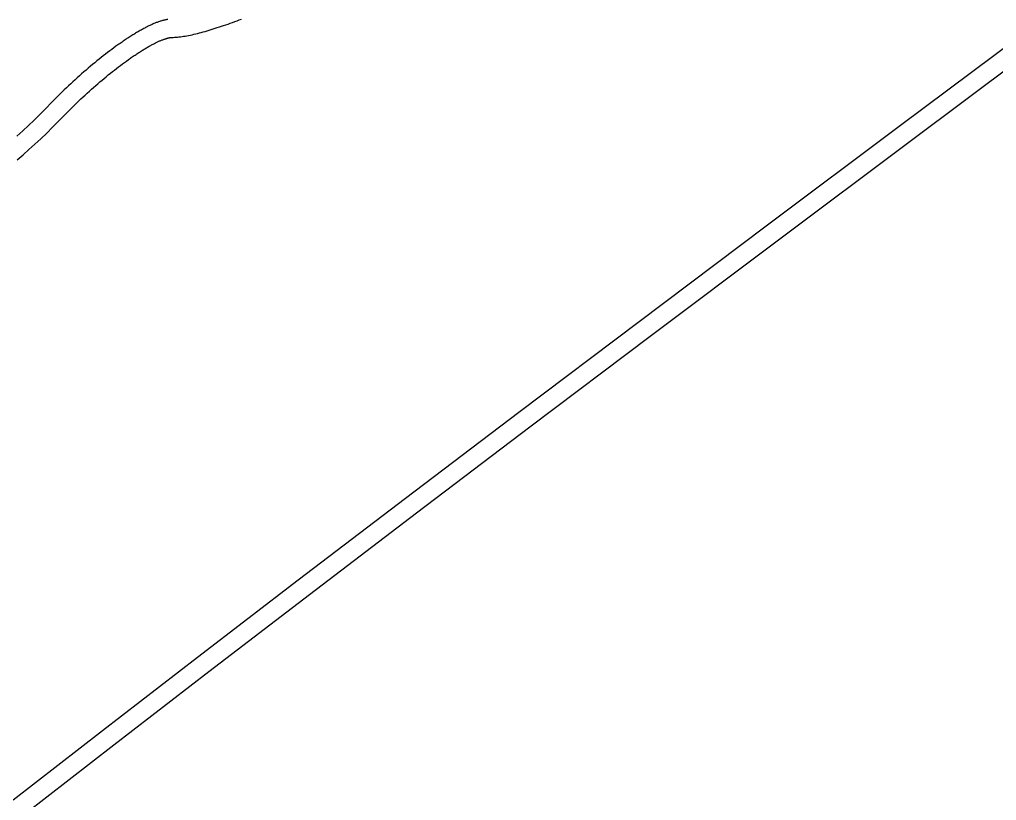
# Model space of a CAD drawing. Header units: metres. Extents: x 0 to 745, y 0 to 539.
# Drawn here: x 280.89 to 324.03, y 337.93 to 372.38 of the extents above; entities that cross this region are included whole.
import ezdxf

# ---------------------------------------------------------------- set-up
doc = ezdxf.new("R2010")
doc.units = ezdxf.units.M

msp = doc.modelspace()

# ---------------------------------------------------------------- linework, layer by layer
at = {"layer": '2', "color": 7}
for p, q in [((287.065835, 372.296214), (287.03184, 372.284512)), ((287.099662, 372.307327), (287.065835, 372.296214)), ((287.133332, 372.31784), (287.099662, 372.307327)), ((287.166859, 372.327741), (287.133332, 372.31784)), ((287.200253, 372.337017), (287.166859, 372.327741)), ((287.233529, 372.345657), (287.200253, 372.337017)), ((287.266698, 372.353649), (287.233529, 372.345657)), ((287.299772, 372.36098), (287.266698, 372.353649)), ((287.332765, 372.36764), (287.299772, 372.36098)), ((287.365688, 372.373615), (287.332765, 372.36764)), ((287.398555, 372.378895), (287.365688, 372.373615)), ((287.431377, 372.383466), (287.398555, 372.378895)), ((290.392344, 372.291487), (290.492932, 372.328235)), ((290.492932, 372.328235), (290.594256, 372.365716)), ((290.594256, 372.365716), (290.696282, 372.403916)), ((326.056609, 372.38249), (319.793394, 367.705108)), ((286.179221, 371.876522), (286.138769, 371.853223)), ((286.219414, 371.899373), (286.179221, 371.876522)), ((286.259344, 371.921772), (286.219414, 371.899373)), ((286.299008, 371.943715), (286.259344, 371.921772)), ((286.338402, 371.9652), (286.299008, 371.943715)), ((286.377522, 371.986221), (286.338402, 371.9652)), ((286.416365, 372.006775), (286.377522, 371.986221)), ((286.454926, 372.026858), (286.416365, 372.006775)), ((286.493203, 372.046467), (286.454926, 372.026858)), ((286.531192, 372.065598), (286.493203, 372.046467)), ((286.56886, 372.084283), (286.531192, 372.065598)), ((286.606184, 372.102546), (286.56886, 372.084283)), ((286.643178, 372.120376), (286.606184, 372.102546)), ((286.679853, 372.137762), (286.643178, 372.120376)), ((286.716223, 372.15469), (286.679853, 372.137762)), ((286.752299, 372.17115), (286.716223, 372.15469)), ((286.788094, 372.187129), (286.752299, 372.17115)), ((286.823621, 372.202615), (286.788094, 372.187129)), ((286.858891, 372.217596), (286.823621, 372.202615)), ((286.893919, 372.23206), (286.858891, 372.217596)), ((286.928714, 372.245996), (286.893919, 372.23206)), ((286.963292, 372.259392), (286.928714, 372.245996)), ((286.997662, 372.272234), (286.963292, 372.259392)), ((287.03184, 372.284512), (286.997662, 372.272234)), ((289.082979, 371.861604), (289.169598, 371.886576)), ((289.169598, 371.886576), (289.257337, 371.91251)), ((289.257337, 371.91251), (289.346183, 371.939384)), ((289.346183, 371.939384), (289.436123, 371.967178)), ((289.436123, 371.967178), (289.527146, 371.995873)), ((289.527146, 371.995873), (289.619239, 372.025447)), ((289.619239, 372.025447), (289.712389, 372.055881)), ((289.712389, 372.055881), (289.806585, 372.087155)), ((289.806585, 372.087155), (289.901813, 372.119247)), ((289.901813, 372.119247), (289.998063, 372.152138)), ((289.998063, 372.152138), (290.09532, 372.185808)), ((290.09532, 372.185808), (290.193505, 372.220257)), ((290.193505, 372.220257), (290.292524, 372.255489)), ((290.292524, 372.255489), (290.392344, 372.291487)), ((285.503375, 371.452552), (285.459273, 371.4226)), ((285.547276, 371.482117), (285.503375, 371.452552)), ((285.590972, 371.511291), (285.547276, 371.482117)), ((285.634461, 371.540069), (285.590972, 371.511291)), ((285.677738, 371.568449), (285.634461, 371.540069)), ((285.720799, 371.596426), (285.677738, 371.568449)), ((285.763642, 371.623997), (285.720799, 371.596426)), ((285.806262, 371.651158), (285.763642, 371.623997)), ((285.848656, 371.677904), (285.806262, 371.651158)), ((285.890819, 371.704233), (285.848656, 371.677904)), ((285.93275, 371.730141), (285.890819, 371.704233)), ((285.974443, 371.755623), (285.93275, 371.730141)), ((286.015895, 371.780676), (285.974443, 371.755623)), ((286.057102, 371.805296), (286.015895, 371.780676)), ((286.098062, 371.82948), (286.057102, 371.805296)), ((286.138769, 371.853223), (286.098062, 371.82948)), ((287.045906, 371.424308), (287.076202, 371.437487)), ((287.076202, 371.437487), (287.105983, 371.450106)), ((287.105983, 371.450106), (287.135224, 371.462169)), ((287.135224, 371.462169), (287.163903, 371.47368)), ((287.163903, 371.47368), (287.191995, 371.484642)), ((287.191995, 371.484642), (287.219477, 371.495061)), ((287.219477, 371.495061), (287.246325, 371.504938)), ((287.246325, 371.504938), (287.272516, 371.51428)), ((287.272516, 371.51428), (287.298027, 371.523089)), ((287.298027, 371.523089), (287.322833, 371.531369)), ((287.322833, 371.531369), (287.346911, 371.539124)), ((287.346911, 371.539124), (287.370237, 371.546359)), ((287.370237, 371.546359), (287.392788, 371.553078)), ((287.392788, 371.553078), (287.414541, 371.559283)), ((287.414541, 371.559283), (287.435472, 371.56498)), ((287.435472, 371.56498), (287.455556, 371.570171)), ((287.455556, 371.570171), (287.474771, 371.574862)), ((287.474771, 371.574862), (287.493094, 371.579056)), ((287.493094, 371.579056), (287.510499, 371.582756)), ((287.510499, 371.582756), (287.526965, 371.585967)), ((287.526965, 371.585967), (287.542467, 371.588694)), ((287.542467, 371.588694), (287.556982, 371.590938)), ((287.556982, 371.590938), (287.570485, 371.592706)), ((287.570485, 371.592706), (287.582955, 371.594)), ((287.582955, 371.594), (287.594366, 371.594825)), ((287.594366, 371.594825), (287.604696, 371.595184)), ((287.604696, 371.595184), (287.666333, 371.596679)), ((287.666333, 371.596679), (287.729336, 371.599541)), ((287.729336, 371.599541), (287.793693, 371.603749)), ((287.793693, 371.603749), (287.859392, 371.609282)), ((287.859392, 371.609282), (287.92642, 371.616122)), ((287.92642, 371.616122), (287.994766, 371.624247)), ((287.994766, 371.624247), (288.064416, 371.633637)), ((288.064416, 371.633637), (288.135359, 371.644271)), ((288.135359, 371.644271), (288.207581, 371.656131)), ((288.207581, 371.656131), (288.281072, 371.669194)), ((288.281072, 371.669194), (288.355817, 371.683442)), ((288.355817, 371.683442), (288.431806, 371.698853)), ((288.431806, 371.698853), (288.509025, 371.715408)), ((288.509025, 371.715408), (288.587463, 371.733086)), ((288.587463, 371.733086), (288.667106, 371.751866)), ((288.667106, 371.751866), (288.747943, 371.77173)), ((288.747943, 371.77173), (288.829961, 371.792656)), ((288.829961, 371.792656), (288.913148, 371.814623)), ((288.913148, 371.814623), (288.997491, 371.837613)), ((288.997491, 371.837613), (289.082979, 371.861604)), ((320.274444, 367.066179), (326.535981, 371.742367)), ((284.869493, 370.999525), (284.776424, 370.929141)), ((284.962014, 371.068548), (284.869493, 370.999525)), ((285.053946, 371.13618), (284.962014, 371.068548)), ((285.145249, 371.202393), (285.053946, 371.13618)), ((285.23588, 371.267158), (285.145249, 371.202393)), ((285.280931, 371.298991), (285.23588, 371.267158)), ((285.325799, 371.330455), (285.280931, 371.298991)), ((285.370481, 371.361548), (285.325799, 371.330455)), ((285.414974, 371.392263), (285.370481, 371.361548)), ((285.459273, 371.4226), (285.414974, 371.392263)), ((286.234339, 370.975911), (286.273635, 371.000672)), ((286.273635, 371.000672), (286.312618, 371.024988)), ((286.312618, 371.024988), (286.351279, 371.048855)), ((286.351279, 371.048855), (286.389612, 371.072267)), ((286.389612, 371.072267), (286.427609, 371.09522)), ((286.427609, 371.09522), (286.465262, 371.117711)), ((286.465262, 371.117711), (286.502564, 371.139734)), ((286.502564, 371.139734), (286.539506, 371.161285)), ((286.539506, 371.161285), (286.576082, 371.18236)), ((286.576082, 371.18236), (286.612284, 371.202954)), ((286.612284, 371.202954), (286.648104, 371.223063)), ((286.648104, 371.223063), (286.683535, 371.242682)), ((286.683535, 371.242682), (286.718568, 371.261808)), ((286.718568, 371.261808), (286.753197, 371.280435)), ((286.753197, 371.280435), (286.787413, 371.29856)), ((286.787413, 371.29856), (286.821209, 371.316177)), ((286.821209, 371.316177), (286.854578, 371.333282)), ((286.854578, 371.333282), (286.887512, 371.349872)), ((286.887512, 371.349872), (286.920034, 371.365911)), ((286.920034, 371.365911), (286.952157, 371.38137)), ((286.952157, 371.38137), (286.98386, 371.396253)), ((286.98386, 371.396253), (287.015117, 371.410564)), ((287.015117, 371.410564), (287.045906, 371.424308)), ((284.399505, 370.63458), (284.30432, 370.55783)), ((284.494349, 370.710116), (284.399505, 370.63458)), ((284.588811, 370.784407), (284.494349, 370.710116)), ((284.68285, 370.857426), (284.588811, 370.784407)), ((284.776424, 370.929141), (284.68285, 370.857426)), ((285.612476, 370.554049), (285.698448, 370.615496)), ((285.698448, 370.615496), (285.741124, 370.645645)), ((285.741124, 370.645645), (285.783585, 370.675406)), ((285.783585, 370.675406), (285.825825, 370.704775)), ((285.825825, 370.704775), (285.867835, 370.733747)), ((285.867835, 370.733747), (285.909608, 370.762317)), ((285.909608, 370.762317), (285.951136, 370.790482)), ((285.951136, 370.790482), (285.992412, 370.818238)), ((285.992412, 370.818238), (286.033427, 370.845578)), ((286.033427, 370.845578), (286.074175, 370.8725)), ((286.074175, 370.8725), (286.114648, 370.898999)), ((286.114648, 370.898999), (286.154838, 370.92507)), ((286.154838, 370.92507), (286.194738, 370.950709)), ((286.194738, 370.950709), (286.234339, 370.975911)), ((283.824732, 370.156875), (283.728372, 370.073449)), ((283.921001, 370.239262), (283.824732, 370.156875)), ((284.017135, 370.32058), (283.921001, 370.239262)), ((284.113093, 370.4008), (284.017135, 370.32058)), ((284.208836, 370.479893), (284.113093, 370.4008)), ((284.30432, 370.55783), (284.208836, 370.479893)), ((284.99112, 370.083584), (285.081653, 370.154879)), ((285.081653, 370.154879), (285.171675, 370.224869)), ((285.171675, 370.224869), (285.261138, 370.293518)), ((285.261138, 370.293518), (285.349997, 370.360795)), ((285.349997, 370.360795), (285.438203, 370.426665)), ((285.438203, 370.426665), (285.525712, 370.491094)), ((285.525712, 370.491094), (285.612476, 370.554049)), ((283.342828, 369.72993), (283.246624, 369.641743)), ((283.439147, 369.817223), (283.342828, 369.72993)), ((283.535537, 369.903593), (283.439147, 369.817223)), ((283.631959, 369.989011), (283.535537, 369.903593)), ((283.728372, 370.073449), (283.631959, 369.989011)), ((284.439791, 369.630276), (284.532413, 369.708699)), ((284.532413, 369.708699), (284.624804, 369.786019)), ((284.624804, 369.786019), (284.716917, 369.862201)), ((284.716917, 369.862201), (284.808705, 369.937211)), ((284.808705, 369.937211), (284.900122, 370.011017)), ((284.900122, 370.011017), (284.99112, 370.083584)), ((282.863774, 369.280645), (282.76876, 369.188429)), ((282.959109, 369.372114), (282.863774, 369.280645)), ((283.054723, 369.462806), (282.959109, 369.372114)), ((283.150575, 369.552692), (283.054723, 369.462806)), ((283.246624, 369.641743), (283.150575, 369.552692)), ((283.974839, 369.22278), (284.067919, 369.306218)), ((284.067919, 369.306218), (284.161001, 369.38872)), ((284.161001, 369.38872), (284.254038, 369.470253)), ((284.254038, 369.470253), (284.346983, 369.550783)), ((284.346983, 369.550783), (284.439791, 369.630276)), ((282.486054, 368.907588), (282.392735, 368.812673)), ((282.579858, 369.001871), (282.486054, 368.907588)), ((282.674107, 369.095495), (282.579858, 369.001871)), ((282.76876, 369.188429), (282.674107, 369.095495)), ((283.511099, 368.792736), (283.60347, 368.880347)), ((283.60347, 368.880347), (283.696076, 368.96719)), ((283.696076, 368.96719), (283.78887, 369.053232)), ((283.78887, 369.053232), (283.881807, 369.13844)), ((283.881807, 369.13844), (283.974839, 369.22278)), ((282.044288, 368.455044), (281.789672, 368.199425)), ((282.299944, 368.717158), (282.044288, 368.455044)), ((282.392735, 368.812673), (282.299944, 368.717158)), ((283.054405, 368.344354), (283.1449, 368.435295)), ((283.1449, 368.435295), (283.235864, 368.525638)), ((283.235864, 368.525638), (283.327249, 368.615348)), ((283.327249, 368.615348), (283.41901, 368.704392)), ((283.41901, 368.704392), (283.511099, 368.792736)), ((281.789672, 368.199425), (281.535809, 367.950206)), ((282.613449, 367.892756), (282.875008, 368.160808)), ((282.875008, 368.160808), (282.964426, 368.252847)), ((282.964426, 368.252847), (283.054405, 368.344354)), ((281.282411, 367.707292), (281.02919, 367.470586)), ((281.535809, 367.950206), (281.282411, 367.707292)), ((282.091316, 367.375159), (282.352304, 367.630896)), ((282.352304, 367.630896), (282.613449, 367.892756)), ((319.793394, 367.705108), (313.860206, 363.261928)), ((281.02919, 367.470586), (280.775859, 367.239994)), ((281.568771, 366.881776), (281.830224, 367.125476)), ((281.830224, 367.125476), (282.091316, 367.375159)), ((281.306698, 366.64399), (281.568771, 366.881776)), ((314.343269, 362.624444), (320.274444, 367.066179)), ((280.779657, 366.185879), (281.043746, 366.412048)), ((281.043746, 366.412048), (281.306698, 366.64399)), ((313.860206, 363.261928), (308.245622, 359.043683)), ((308.731022, 358.407896), (314.343269, 362.624444)), ((308.245622, 359.043683), (302.938222, 355.041109)), ((303.426269, 354.407268), (308.731022, 358.407896)), ((302.938222, 355.041109), (297.926585, 351.24494)), ((298.417578, 350.613296), (303.426269, 354.407268)), ((297.926585, 351.24494), (293.199289, 347.645912)), ((293.693515, 347.016712), (298.417578, 350.613296)), ((293.199289, 347.645912), (288.744912, 344.234757)), ((289.242648, 343.60825), (293.693515, 347.016712)), ((288.744912, 344.234757), (284.552034, 341.002212)), ((285.053542, 340.378645), (289.242648, 343.60825)), ((284.552034, 341.002212), (280.609232, 337.939011)), ((281.114765, 337.31863), (285.053542, 340.378645))]:
    msp.add_line(p, q, dxfattribs=at)

doc.saveas('drawing.dxf')
